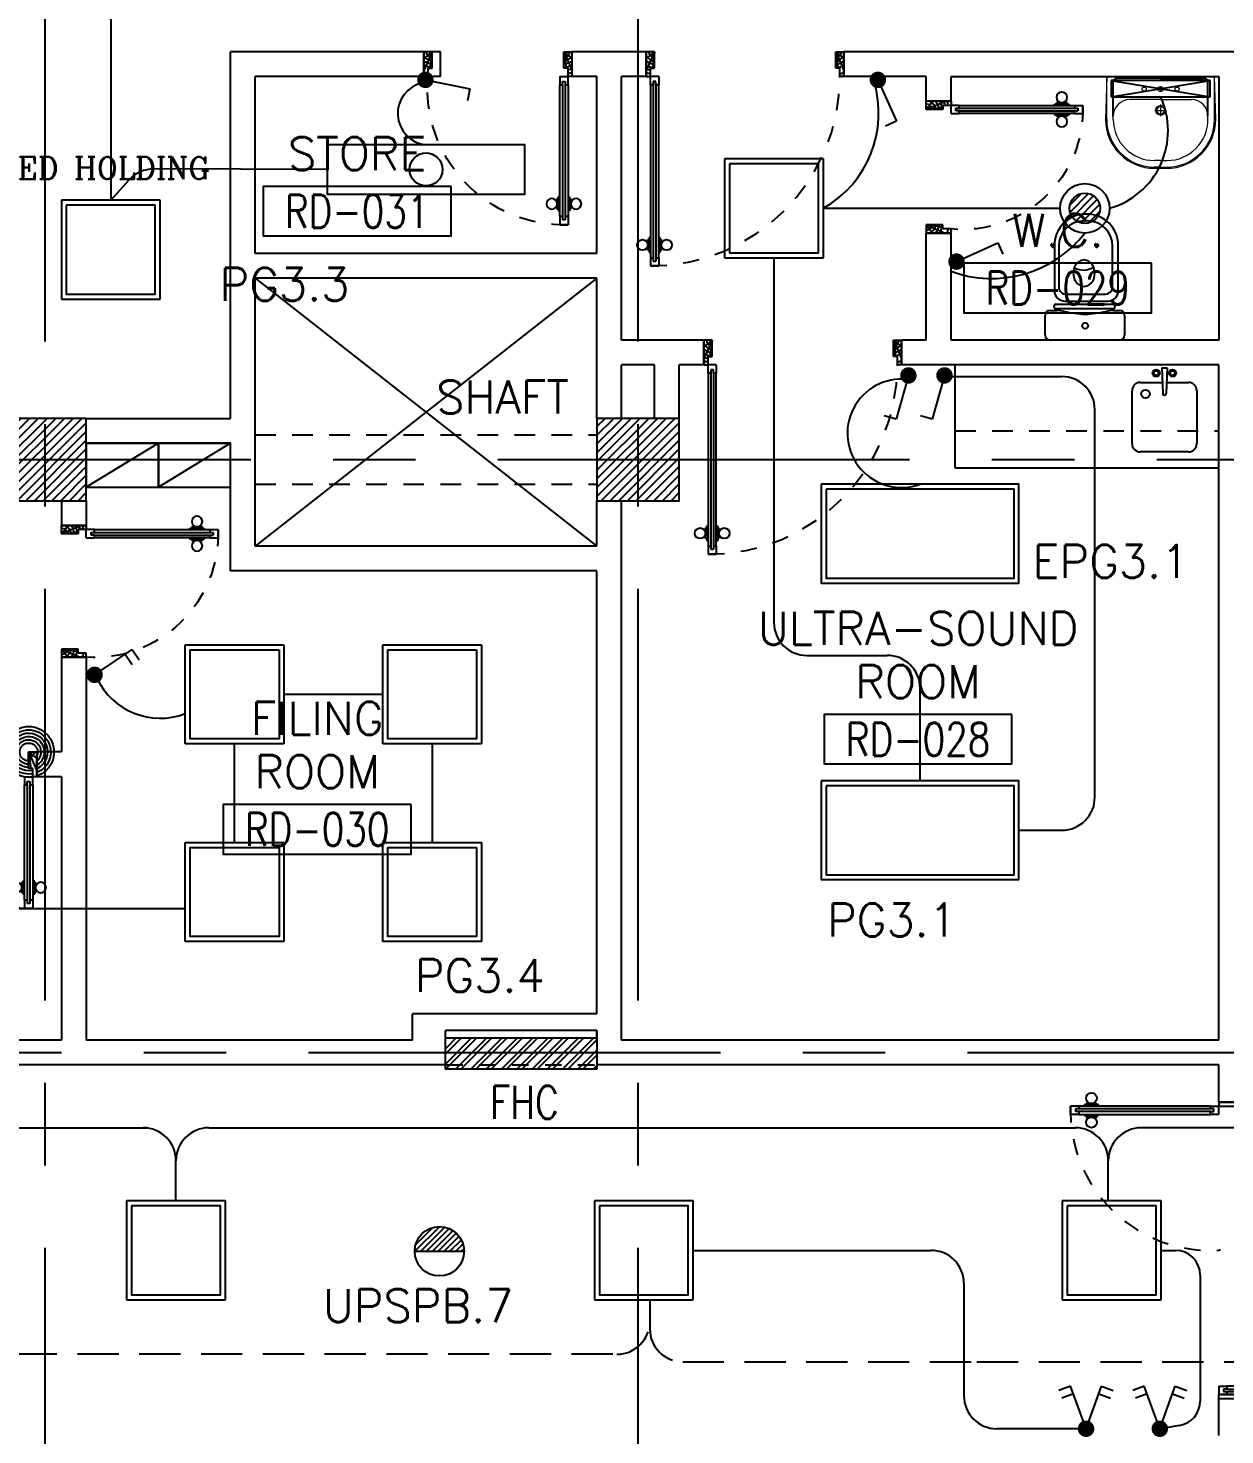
# Model space of a CAD drawing. Extents: x -10 to 91, y -4 to 87.
# Drawn here: x 27.84 to 35.11, y 52.99 to 61.52 of the extents above; entities that cross this region are included whole.
import ezdxf
from ezdxf.enums import TextEntityAlignment as Align

# ---------------------------------------------------------------- set-up
doc = ezdxf.new("R2010")
doc.units = 0
doc.header["$MEASUREMENT"] = 0
for name, pattern in [('CENTERX2', [4, 2.5, -0.5, 0.5, -0.5]), ('DASHED', [0.75, 0.5, -0.25]), ('HIDDEN', [0.375, 0.25, -0.125]), ('HIDDEN2', [0.1875, 0.125, -0.0625])]:
    doc.linetypes.add(name, pattern=pattern)
doc.layers.get('0').update_dxf_attribs({"linetype": 'CONTINUOUS'})
for name, color, linetype in [('AXES', 11, 'CENTERX2'), ('COL', 11, 'CONTINUOUS'), ('DIM', 11, 'CONTINUOUS'), ('DOOR', 11, 'CONTINUOUS'), ('E-CLINE', 2, 'CONTINUOUS'), ('E-HLINE', 2, 'HIDDEN'), ('E-LI', 4, 'CONTINUOUS'), ('E-LITE', 4, 'CONTINUOUS'), ('E-PANELBX', 3, 'CONTINUOUS'), ('E-SWITCH', 4, 'CONTINUOUS'), ('E-TRXT', 4, 'CONTINUOUS'), ('EL-LITE', 4, 'CONTINUOUS'), ('FHC', 11, 'CONTINUOUS'), ('FIX', 11, 'CONTINUOUS'), ('HAT', 11, 'CONTINUOUS'), ('HIDDEN', 11, 'HIDDEN2'), ('Locker', 11, 'CONTINUOUS'), ('ME-FIX', 11, 'CONTINUOUS'), ('RM-BOX', 11, 'CONTINUOUS'), ('RM-NAME', 11, 'CONTINUOUS'), ('RM-NO', 11, 'CONTINUOUS'), ('SHAFT', 11, 'CONTINUOUS'), ('SUNI-FUR', 11, 'CONTINUOUS'), ('WALL', 11, 'CONTINUOUS'), ('WIN', 11, 'CONTINUOUS')]:
    doc.layers.add(name, color=color, linetype=linetype)
doc.styles.add('ROMANC', font='romanc', dxfattribs={"height": 0.1})
doc.styles.add('ROMANS', font='ROMANS.shx', dxfattribs={"width": 0.6})

# ---------------------------------------------------------------- blocks, each defined once
blk = doc.blocks.new('RM1')
at = {"layer": 'RM-BOX'}
blk.add_lwpolyline([(569.9, -200), (-569.9, -200), (-569.9, -500), (569.9, -500)], close=True, dxfattribs=at)
at = {"layer": 'RM-NAME', "style": 'ROMANS'}
for tag, p in [('ROOMNAME1', (0, 323.8)), ('ROOMNAME2', (0, 0))]:
    blk.add_attdef(tag, text='', height=200, dxfattribs=at).set_placement(p, align=Align.MIDDLE)
at = {"layer": 'RM-NO', "style": 'ROMANS', "width": 0.8}
blk.add_attdef('ROOMNO', text='', height=200, dxfattribs=at).set_placement((0, -350), align=Align.MIDDLE)
blk = doc.blocks.new('*X125')
at = {"color": 0}
for p, q in [((39289.6, 55942), (39763.2, 56415.6)), ((39289.6, 55995), (39710.2, 56415.6)), ((39289.6, 56048.1), (39657.1, 56415.6)), ((39289.6, 56101.1), (39604.1, 56415.6)), ((39289.6, 56154.1), (39551.1, 56415.6)), ((39289.6, 56207.2), (39498, 56415.6)), ((39289.6, 56260.2), (39445, 56415.6)), ((39289.6, 56313.2), (39392, 56415.6)), ((39289.6, 56366.3), (39338.9, 56415.6)), ((39316.2, 55915.6), (39789.6, 56389)), ((39369.3, 55915.6), (39789.6, 56335.9)), ((39422.3, 55915.6), (39789.6, 56282.9)), ((39475.3, 55915.6), (39789.6, 56229.9)), ((39528.4, 55915.6), (39789.6, 56176.8)), ((39581.4, 55915.6), (39789.6, 56123.8)), ((39634.4, 55915.6), (39789.6, 56070.8)), ((39687.5, 55915.6), (39789.6, 56017.7)), ((39740.5, 55915.6), (39789.6, 55964.7))]:
    blk.add_line(p, q, dxfattribs=at)
blk = doc.blocks.new('COL50')
at = {"layer": 'COL'}
blk.add_lwpolyline([(-250, 250), (-250, -250), (250, -250), (250, 250)], close=True, dxfattribs=at)
blk = doc.blocks.new('DOOR90')
at = {"layer": 'DOOR', "color": 7, "linetype": 'ByBlock'}
for p, q in [((-150, 0), (0, 0)), ((-150, 0), (-150, -25)), ((0, -50), (-113.7, 0)), ((0, -50), (-40.1, 0)), ((0, -50), (0, 0)), ((-1000, -25), (-1050, -25)), ((-1050, -75), (-1050, -25)), ((-1050, -25), (-1050, -75)), ((-1000, -75), (-1050, -75)), ((-1000, -42), (-1020, -42)), ((-1020, -42), (-1020, -58)), ((-1000, -58), (-1020, -58)), ((-1000, -25), (-1000, -42)), ((-1000, -58), (-1000, -75)), ((-877.6, -17.8), (-967.6, -17.8)), ((-967.6, -25), (-967.6, -17.8)), ((-967.6, -75), (-967.6, -82.2)), ((-877.6, -82.2), (-967.6, -82.2)), ((-955, -8.8), (-890.2, -8.8)), ((-955, -17.8), (-955, -8.8)), ((-955, -17.8), (-890.2, -17.8)), ((-955, -82.2), (-890.2, -82.2)), ((-955, -82.2), (-955, -91.2)), ((-890.2, -17.8), (-890.2, -8.8)), ((-890.2, -82.2), (-890.2, -91.2)), ((-877.6, -25), (-877.6, -17.8)), ((-877.6, -75), (-877.6, -82.2)), ((-200, -25), (-150, -25)), ((-200, -42), (-200, -25)), ((-180, -42), (-200, -42)), ((-200, -58), (-180, -58)), ((-200, -75), (-200, -58)), ((-150, -75), (-200, -75)), ((-180, -58), (-180, -42)), ((-150, -25), (-100, -25)), ((-150, -75), (-150, -25)), ((-100, -25), (-100, -50)), ((0, -50), (-100, -36.6)), ((-100, -50), (0, -50)), ((-955, -91.2), (-890.2, -91.2)), ((0, -850), (-113.7, -900)), ((-100, -875), (-100, -850)), ((0, -850), (-100, -863.4)), ((-100, -850), (0, -850)), ((0, -850), (-40.1, -900)), ((0, -850), (0, -900)), ((-150, -875), (-100, -875)), ((-150, -900), (-150, -875)), ((-150, -900), (0, -900)), ((0, -900), (-150, -900))]:
    blk.add_line(p, q, dxfattribs=at)
at = {"layer": 'DOOR', "linetype": 'ByBlock'}
for p, q in [((-200, -25), (-1000, -25)), ((-200, -42), (-1000, -42)), ((-200, -58), (-1000, -58)), ((-1000, -75), (-200, -75))]:
    blk.add_line(p, q, dxfattribs=at)
at = {"layer": 'DOOR', "color": 7, "linetype": 'ByBlock'}
for centre in [(-922.6, 23.5), (-922.6, -123.5)]:
    blk.add_circle(centre, 32.4, dxfattribs=at)
for centre, radius, start, end in [((0, -50), 154.4, 161.10529, 166.28577), ((0, -50), 94.4, 148.01819, 180), ((0, -50), 134.4, 158.15985, 169.28002), ((0, -50), 114.4, 154.08384, 167.37743), ((0, -50), 74.4, 137.77643, 180), ((0, -50), 54.4, 113.20738, 180), ((0, -50), 34.4, 90, 180), ((0, -50), 14.4, 90, 180), ((0, -850), 94.4, 180, 211.98181), ((0, -850), 74.4, 180, 222.22357), ((0, -850), 54.4, 180, 246.79262), ((0, -850), 34.4, 180, 270), ((0, -850), 14.4, 180, 270), ((0, -850), 154.4, 193.71423, 198.89471), ((0, -850), 134.4, 190.71998, 201.84015)]:
    blk.add_arc(centre, radius, start, end, dxfattribs=at)
at = {"layer": 'DOOR', "linetype": 'HIDDEN', "ltscale": 0.5}
blk.add_arc((-222.2, -50), 828.2, 178.27012, 275.00304, dxfattribs=at)
blk = doc.blocks.new('A$C3CD36B94')
at = {"layer": 'DOOR', "color": 0, "linetype": 'ByBlock'}
for p, q in [((105.9, 950.4), (55.9, 950.4)), ((55.9, 800.4), (55.9, 950.4)), ((105.9, 850.4), (105.9, 950.4)), ((805.9, 950.4), (855.9, 950.4)), ((805.9, 850.4), (805.9, 950.4)), ((855.9, 800.4), (855.9, 950.4)), ((855.9, 950.4), (855.9, 800.4)), ((55.9, 800.4), (80.9, 800.4)), ((80.9, 850.4), (105.9, 850.4)), ((80.9, 800.4), (80.9, 850.4)), ((130.9, 800.4), (80.9, 800.4)), ((80.9, 750.4), (80.9, 800.4)), ((113.9, 770.4), (97.9, 770.4)), ((97.9, 770.4), (97.9, 750.4)), ((113.9, 750.4), (113.9, 770.4)), ((130.9, 800.4), (130.9, 750.4)), ((830.9, 850.4), (805.9, 850.4)), ((830.9, 800.4), (830.9, 850.4)), ((855.9, 800.4), (830.9, 800.4)), ((97.9, 750.4), (80.9, 750.4)), ((130.9, 750.4), (113.9, 750.4)), ((73.7, 172.8), (73.7, 82.8)), ((80.9, 172.8), (73.7, 172.8)), ((130.9, 172.8), (138.1, 172.8)), ((138.1, 172.8), (138.1, 82.8)), ((64.7, 95.4), (64.7, 160.2)), ((73.7, 160.2), (64.7, 160.2)), ((73.7, 95.4), (64.7, 95.4)), ((73.7, 95.4), (73.7, 160.2)), ((138.1, 95.4), (138.1, 160.2)), ((138.1, 160.2), (147.1, 160.2)), ((138.1, 95.4), (147.1, 95.4)), ((147.1, 95.4), (147.1, 160.2)), ((80.9, 82.8), (73.7, 82.8)), ((80.9, 50.4), (80.9, 0.4)), ((80.9, 50.4), (97.9, 50.4)), ((130.9, 0.4), (80.9, 0.4)), ((80.9, 0.4), (130.9, 0.4)), ((97.9, 50.4), (97.9, 30.4)), ((97.9, 30.4), (113.9, 30.4)), ((113.9, 50.4), (113.9, 30.4)), ((113.9, 50.4), (130.9, 50.4)), ((130.9, 82.8), (138.1, 82.8)), ((130.9, 50.4), (130.9, 0.4))]:
    blk.add_line(p, q, dxfattribs=at)
at = {"layer": 'DOOR', "color": 9, "linetype": 'ByBlock'}
for p, q in [((105.9, 950.4), (55.9, 910.3)), ((105.9, 950.4), (55.9, 836.7)), ((105.9, 950.4), (92.6, 850.4)), ((805.9, 950.4), (819.3, 850.4)), ((805.9, 950.4), (855.9, 836.7)), ((805.9, 950.4), (855.9, 910.3))]:
    blk.add_line(p, q, dxfattribs=at)
at = {"layer": 'DOOR', "linetype": 'ByBlock'}
for p, q in [((80.9, 750.4), (80.9, 50.4)), ((97.9, 750.4), (97.9, 50.4)), ((113.9, 750.4), (113.9, 50.4)), ((130.9, 50.4), (130.9, 750.4))]:
    blk.add_line(p, q, dxfattribs=at)
at = {"layer": 'DOOR', "color": 0, "linetype": 'ByBlock'}
for centre in [(32.4, 127.8), (179.5, 127.8)]:
    blk.add_circle(centre, 32.4, dxfattribs=at)
at = {"layer": 'DOOR', "color": 9, "linetype": 'ByBlock'}
for centre, radius, start, end in [((105.9, 950.4), 34.4, 180, 270), ((105.9, 950.4), 14.4, 180, 270), ((805.9, 950.4), 34.4, 270, 0), ((805.9, 950.4), 14.4, 270, 0), ((105.9, 950.4), 54.4, 203.20738, 270), ((105.9, 950.4), 74.4, 227.77643, 270), ((105.9, 950.4), 94.4, 238.01819, 270), ((805.9, 950.4), 54.4, 270, 336.79262), ((805.9, 950.4), 74.4, 270, 312.22357), ((805.9, 950.4), 94.4, 270, 301.98181), ((105.9, 950.4), 114.4, 244.08384, 257.37743), ((105.9, 950.4), 134.4, 248.15985, 259.28002), ((105.9, 950.4), 154.4, 251.10529, 256.28577), ((805.9, 950.4), 134.4, 280.71998, 291.84015), ((805.9, 950.4), 154.4, 283.71423, 288.89471)]:
    blk.add_arc(centre, radius, start, end, dxfattribs=at)
at = {"layer": 'DOOR', "linetype": 'HIDDEN', "ltscale": 0.5}
blk.add_arc((105.9, 728.6), 728.6, 268.03354, 5.66169, dxfattribs=at)
blk = doc.blocks.new('A$C09EF76E8')
at = {"layer": 'DOOR', "color": 0, "linetype": 'ByBlock'}
for p, q in [((776.6, 950), (726.6, 950)), ((726.6, 950), (776.6, 950)), ((726.6, 900), (726.6, 950)), ((776.6, 900), (776.6, 950)), ((719.4, 855), (710.4, 855)), ((710.4, 855), (710.4, 790.2)), ((726.6, 867.6), (719.4, 867.6)), ((719.4, 777.6), (719.4, 867.6)), ((719.4, 855), (719.4, 790.2)), ((743.6, 900), (726.6, 900)), ((759.6, 920), (743.6, 920)), ((743.6, 900), (743.6, 920)), ((759.6, 900), (759.6, 920)), ((776.6, 900), (759.6, 900)), ((776.6, 867.6), (783.8, 867.6)), ((783.8, 777.6), (783.8, 867.6)), ((783.8, 855), (792.8, 855)), ((783.8, 855), (783.8, 790.2)), ((792.8, 855), (792.8, 790.2)), ((719.4, 790.2), (710.4, 790.2)), ((726.6, 777.6), (719.4, 777.6)), ((776.6, 777.6), (783.8, 777.6)), ((783.8, 790.2), (792.8, 790.2)), ((726.6, 150), (726.6, 200)), ((726.6, 200), (743.6, 200)), ((743.6, 200), (743.6, 180)), ((743.6, 180), (759.6, 180)), ((759.6, 180), (759.6, 200)), ((759.6, 200), (776.6, 200)), ((776.6, 200), (776.6, 150)), ((1.6, 0), (1.6, 150)), ((1.6, 150), (26.6, 150)), ((1.6, 150), (1.6, 0)), ((26.6, 150), (26.6, 100)), ((26.6, 100), (51.6, 100)), ((51.6, 100), (51.6, 0)), ((726.6, 150), (776.6, 150)), ((776.6, 100), (751.6, 100)), ((751.6, 100), (751.6, 0)), ((776.6, 150), (776.6, 100)), ((801.6, 150), (776.6, 150)), ((801.6, 150), (801.6, 0)), ((51.6, 0), (1.6, 0)), ((751.6, 0), (801.6, 0))]:
    blk.add_line(p, q, dxfattribs=at)
at = {"layer": 'DOOR', "linetype": 'ByBlock'}
for p, q in [((726.6, 900), (726.6, 200)), ((743.6, 200), (743.6, 900)), ((759.6, 200), (759.6, 900)), ((776.6, 200), (776.6, 900)), ((801.6, 0), (801.6, 150))]:
    blk.add_line(p, q, dxfattribs=at)
at = {"layer": 'DOOR', "color": 9, "linetype": 'ByBlock'}
for p, q in [((51.6, 0), (1.6, 113.7)), ((51.6, 0), (38.2, 100)), ((751.6, 0), (801.6, 113.7)), ((751.6, 0), (764.9, 100)), ((51.6, 0), (1.6, 40.1)), ((751.6, 0), (801.6, 40.1))]:
    blk.add_line(p, q, dxfattribs=at)
at = {"layer": 'DOOR', "color": 0, "linetype": 'ByBlock'}
for centre in [(678.1, 822.6), (825.1, 822.6)]:
    blk.add_circle(centre, 32.4, dxfattribs=at)
at = {"layer": 'DOOR', "linetype": 'HIDDEN', "ltscale": 0.5}
blk.add_arc((751.6, 198.8), 751.6, 88.09382, 183.72494, dxfattribs=at)
at = {"layer": 'DOOR', "color": 9, "linetype": 'ByBlock'}
for centre, radius, start, end in [((51.6, 0), 154.4, 103.71423, 108.89471), ((51.6, 0), 134.4, 100.71998, 111.84015), ((51.6, 0), 94.4, 90, 121.98181), ((751.6, 0), 94.4, 58.01819, 90), ((751.6, 0), 134.4, 68.15985, 79.28002), ((751.6, 0), 114.4, 64.08384, 77.37743), ((751.6, 0), 154.4, 71.10529, 76.28577), ((51.6, 0), 74.4, 90, 132.22357), ((51.6, 0), 54.4, 90, 156.79262), ((51.6, 0), 34.4, 90, 180), ((51.6, 0), 14.4, 90, 180), ((751.6, 0), 74.4, 47.77643, 90), ((751.6, 0), 54.4, 23.20738, 90), ((751.6, 0), 34.4, 0, 90), ((751.6, 0), 14.4, 0, 90)]:
    blk.add_arc(centre, radius, start, end, dxfattribs=at)
blk = doc.blocks.new('DOOR100')
at = {"layer": 'DOOR', "color": 7, "linetype": 'ByBlock'}
for p, q in [((-75, 1250), (-75, 1300)), ((-75, 1300), (-25, 1300)), ((-25, 1300), (-75, 1300)), ((-25, 1250), (-25, 1300)), ((-91.2, 1205), (-91.2, 1140.2)), ((-82.2, 1205), (-91.2, 1205)), ((-82.2, 1127.6), (-82.2, 1217.6)), ((-75, 1217.6), (-82.2, 1217.6)), ((-82.2, 1205), (-82.2, 1140.2)), ((-58, 1250), (-75, 1250)), ((-58, 1250), (-58, 1270)), ((-42, 1270), (-58, 1270)), ((-42, 1250), (-42, 1270)), ((-25, 1250), (-42, 1250)), ((-25, 1217.6), (-17.8, 1217.6)), ((-17.8, 1127.6), (-17.8, 1217.6)), ((-17.8, 1205), (-17.8, 1140.2)), ((-17.8, 1205), (-8.8, 1205)), ((-8.8, 1205), (-8.8, 1140.2)), ((-82.2, 1140.2), (-91.2, 1140.2)), ((-75, 1127.6), (-82.2, 1127.6)), ((-25, 1127.6), (-17.8, 1127.6)), ((-17.8, 1140.2), (-8.8, 1140.2)), ((-75, 200), (-58, 200)), ((-75, 150), (-75, 200)), ((-58, 200), (-58, 180)), ((-58, 180), (-42, 180)), ((-42, 200), (-25, 200)), ((-42, 180), (-42, 200)), ((-25, 200), (-25, 150)), ((-1200, 0), (-1200, 150)), ((-1200, 150), (-1175, 150)), ((-1200, 150), (-1200, 0)), ((-1150, 0), (-1200, 113.7)), ((-1175, 150), (-1175, 100)), ((-1175, 100), (-1150, 100)), ((-1150, 0), (-1163.4, 100)), ((-1150, 100), (-1150, 0)), ((-75, 150), (-25, 150)), ((-50, 0), (0, 113.7)), ((-50, 100), (-50, 0)), ((-50, 0), (-36.6, 100)), ((-25, 100), (-50, 100)), ((0, 150), (-25, 150)), ((-25, 150), (-25, 100)), ((0, 0), (0, 150)), ((0, 150), (0, 0)), ((-1150, 0), (-1200, 40.1)), ((-1150, 0), (-1200, 0)), ((-50, 0), (0, 40.1)), ((-50, 0), (0, 0))]:
    blk.add_line(p, q, dxfattribs=at)
at = {"layer": 'DOOR', "linetype": 'ByBlock'}
for p, q in [((-75, 1250), (-75, 200)), ((-58, 200), (-58, 1250)), ((-42, 200), (-42, 1250)), ((-25, 200), (-25, 1250))]:
    blk.add_line(p, q, dxfattribs=at)
at = {"layer": 'DOOR', "color": 7, "linetype": 'ByBlock'}
for centre in [(-123.5, 1172.6), (23.5, 1172.6)]:
    blk.add_circle(centre, 32.4, dxfattribs=at)
at = {"layer": 'DOOR', "linetype": 'HIDDEN', "ltscale": 0.5}
blk.add_arc((-25, 150), 1150, 90, 180, dxfattribs=at)
at = {"layer": 'DOOR', "color": 7, "linetype": 'ByBlock'}
for centre, radius, start, end in [((-1150, 0), 154.4, 103.71423, 108.89471), ((-1150, 0), 134.4, 100.71998, 111.84015), ((-1150, 0), 94.4, 90, 121.98181), ((-50, 0), 94.4, 58.01819, 90), ((-50, 0), 134.4, 68.15985, 79.28002), ((-50, 0), 114.4, 64.08384, 77.37743), ((-50, 0), 154.4, 71.10529, 76.28577), ((-1150, 0), 74.4, 90, 132.22357), ((-1150, 0), 54.4, 90, 156.79262), ((-1150, 0), 34.4, 90, 180), ((-1150, 0), 14.4, 90, 180), ((-50, 0), 74.4, 47.77643, 90), ((-50, 0), 54.4, 23.20738, 90), ((-50, 0), 34.4, 0, 90), ((-50, 0), 14.4, 0, 90)]:
    blk.add_arc(centre, radius, start, end, dxfattribs=at)
blk = doc.blocks.new('A$C49F1192B')
at = {"layer": 'DOOR', "color": 0, "linetype": 'ByBlock', "xscale": -1, "rotation": 270}
blk.add_blockref('DOOR100', (0, 1200), dxfattribs=at)
blk = doc.blocks.new('2')
at = {"layer": 'SUNI-FUR', "linetype": 'Continuous'}
for p, q in [((0.0159, 0.7241), (-0.0034, 0.7241)), ((0.0137, 0.765), (0.0041, 0.765)), ((-0.1849, 0.576), (-0.1849, 0.2998)), ((-0.1587, 0.5702), (-0.1587, 0.3197)), ((0.1683, 0.3197), (0.1683, 0.5702)), ((0.2027, 0.2998), (0.2027, 0.576)), ((-0.0651, 0.438), (-0.0703, 0.4064)), ((-0.005, 0.4872), (-0.0292, 0.4813)), ((0.0193, 0.4813), (-0.005, 0.4872)), ((0.0603, 0.4064), (0.0551, 0.438)), ((-0.0703, 0.4064), (-0.0651, 0.3747)), ((0.0565, 0.3772), (0.0603, 0.4064)), ((-0.1129, 0.2792), (0.0084, 0.2792)), ((-0.0292, 0.3314), (-0.005, 0.3255)), ((-0.005, 0.3255), (0.0193, 0.3314)), ((0.0012, 0.2792), (0.1226, 0.2792)), ((0.0084, 0.2792), (0.0012, 0.2792)), ((-0.2113, 0.1798), (-0.1699, 0.1798)), ((-0.1863, 0.1994), (-0.1863, 0.2076)), ((-0.1763, 0.2176), (0.1724, 0.2176)), ((0.1724, 0.1894), (-0.1763, 0.1894)), ((-0.1219, 0.2368), (0.0089, 0.2368)), ((0.0089, 0.2368), (0.1397, 0.2368)), ((0.1743, 0.1798), (0.2113, 0.1798)), ((0.1743, 0.1798), (0.1743, 0.1798)), ((0.1824, 0.2076), (0.1824, 0.1994)), ((-0.2413, 0.03), (-0.2413, 0.1498)), ((0.2413, 0.1498), (0.2413, 0.03)), ((0.2113, 0), (-0.2113, 0))]:
    blk.add_line(p, q, dxfattribs=at)
blk.add_circle((0.0019, 0.0872), 0.0184, dxfattribs=at)
for centre, radius, start, end in [((0.0041, 0.576), 0.189, 90, 180), ((-0.0048, 0.5702), 0.1539, 90, 180), ((0.0137, 0.576), 0.189, 0, 90), ((0.0144, 0.5702), 0.1539, 0, 90), ((0.0126, 0.412), 0.082, 141.07583, 161.50405), ((-0.0074, 0.5367), 0.1117, 239.42337, 302.91619), ((0.0019, 0.4207), 0.0682, 117.15318, 141.07583), ((-0.0119, 0.4207), 0.0682, 38.92417, 62.84682), ((-0.0226, 0.412), 0.082, 18.49595, 38.92417), ((0.0126, 0.4007), 0.082, 198.49595, 218.92417), ((0.0019, 0.392), 0.0682, 218.92417, 242.84682), ((-0.0119, 0.392), 0.0682, 297.15318, 321.07583), ((-0.0289, 0.4058), 0.0901, 321.07583, 341.50405), ((-0.1219, 0.2998), 0.063, 180, 270), ((-0.1156, 0.3224), 0.0432, 183.51288, 273.51288), ((0.1252, 0.3224), 0.0432, 266.48712, 356.48712), ((0.1397, 0.2998), 0.063, 270, 0), ((-0.2113, 0.1498), 0.03, 90, 180), ((-0.1763, 0.2076), 0.01, 90, 180), ((-0.1763, 0.1994), 0.01, 180, 270), ((-0.2015, -0.2523), 0.4332, 79.75352, 85.81091), ((0.0746, 1.126), 0.9726, 258.19384, 265.73474), ((-0.0701, 1.126), 0.9726, 274.26526, 281.80616), ((0.2059, -0.2523), 0.4332, 94.18909, 100.24648), ((0.1724, 0.2076), 0.01, 0, 90), ((0.1724, 0.1994), 0.01, 270, 0), ((0.2113, 0.1498), 0.03, 0, 90), ((-0.2113, 0.03), 0.03, 180, 270), ((0.2113, 0.03), 0.03, 270, 0)]:
    blk.add_arc(centre, radius, start, end, dxfattribs=at)
blk = doc.blocks.new('LAV-003')
at = {"layer": 'FIX', "linetype": 'ByBlock'}
blk.add_line((-327.5, -25), (327.5, -25), dxfattribs=at)
at = {"layer": 'FIX', "linetype": 'Continuous', "lineweight": 20}
for p, q in [((-327.5, -285), (-327.5, -25)), ((327.5, -285), (327.5, -25)), ((0, -165), (-187.5, -165)), ((0, -165), (187.5, -165)), ((-287.5, -285), (-287.5, -265)), ((287.5, -285), (287.5, -265)), ((0, -535), (-37.5, -535)), ((0, -575), (-37.5, -575)), ((0, -535), (37.5, -535)), ((0, -575), (37.5, -575))]:
    blk.add_line(p, q, dxfattribs=at)
at = {"layer": 'FIX', "linetype": 'ByBlock', "ltscale": 0.3}
for p, q in [((-287.5, -265), (-287.5, -60)), ((0, -35), (-262.5, -35)), ((0, -35), (262.5, -35)), ((287.5, -265), (287.5, -60))]:
    blk.add_line(p, q, dxfattribs=at)
at = {"layer": 'FIX', "lineweight": 20}
for p, q in [((0, -85.4), (0, -116.5)), ((-15.6, -100.9), (15.5, -100.9))]:
    blk.add_line(p, q, dxfattribs=at)
at = {"layer": 'FIX', "linetype": 'DASHED', "lineweight": 20, "ltscale": 0.04}
for p, q in [((-35.7, -230.5), (36.6, -230.5)), ((0, -193.9), (0, -266.1))]:
    blk.add_line(p, q, dxfattribs=at)
at = {"layer": 'FIX', "linetype": 'Continuous', "lineweight": 20}
blk.add_lwpolyline([(294.8, -25), (0, -25), (-327.5, -25), (-334.5, -285, 0.414214), (-37.5, -582), (0, -582), (37.5, -582, 0.414214), (334.5, -285), (327.5, -25), (0, -25)], format="xyb", dxfattribs=at)
at = {"layer": 'FIX', "lineweight": 20}
for centre, radius in [((0, -100.9), 15.5), ((0.5, -230), 29.5), ((0.5, -230), 22.5)]:
    blk.add_circle(centre, radius, dxfattribs=at)
at = {"layer": 'FIX', "linetype": 'HIDDEN', "lineweight": 20, "ltscale": 0.05}
for centre in [(-100, -100.9), (100, -100.9)]:
    blk.add_circle(centre, 12.4, dxfattribs=at)
at = {"layer": 'FIX', "linetype": 'ByBlock', "ltscale": 0.3}
for centre, start, end in [((-262.5, -60), 90, 180), ((262.5, -60), 0, 90)]:
    blk.add_arc(centre, 25, start, end, dxfattribs=at)
at = {"layer": 'FIX', "linetype": 'Continuous', "lineweight": 20}
for centre, radius, start, end in [((-187.5, -265), 100, 90, 180), ((187.5, -265), 100, 0, 90), ((-37.5, -285), 290, 180, 270), ((-37.5, -285), 250, 180, 270), ((37.5, -285), 290, 270, 0), ((37.5, -285), 250, 270, 0)]:
    blk.add_arc(centre, radius, start, end, dxfattribs=at)
blk = doc.blocks.new('fe-door')
at = {"layer": 'DOOR', "color": 0, "linetype": 'ByBlock'}
for p, q in [((150, 1800), (0, 1800)), ((0, 1800), (0, 1775)), ((150, 1775), (150, 1800)), ((-900, 1775), (-900, 1725)), ((-900, 1725), (-900, 1775)), ((-850, 1775), (-900, 1775)), ((-850, 1725), (-900, 1725)), ((-870, 1758), (-870, 1742)), ((-850, 1758), (-870, 1758)), ((-850, 1742), (-870, 1742)), ((-850, 1775), (-850, 1758)), ((-850, 1742), (-850, 1725)), ((-817.6, 1775), (-817.6, 1782.2)), ((-727.6, 1782.2), (-817.6, 1782.2)), ((-817.6, 1725), (-817.6, 1717.8)), ((-727.6, 1717.8), (-817.6, 1717.8)), ((-805, 1782.2), (-805, 1791.2)), ((-805, 1791.2), (-740.2, 1791.2)), ((-805, 1782.2), (-740.2, 1782.2)), ((-805, 1717.8), (-805, 1708.8)), ((-805, 1717.8), (-740.2, 1717.8)), ((-805, 1708.8), (-740.2, 1708.8)), ((-740.2, 1782.2), (-740.2, 1791.2)), ((-740.2, 1717.8), (-740.2, 1708.8)), ((-727.6, 1775), (-727.6, 1782.2)), ((-727.6, 1725), (-727.6, 1717.8)), ((-50, 1758), (-50, 1775)), ((-50, 1775), (0, 1775)), ((-30, 1758), (-50, 1758)), ((-50, 1725), (-50, 1742)), ((-50, 1742), (-30, 1742)), ((0, 1725), (-50, 1725)), ((-30, 1742), (-30, 1758)), ((0, 1725), (0, 1775)), ((0, 1775), (150, 1775)), ((0, 75), (0, 25)), ((0, 75), (50, 75)), ((0, 0), (0, 25)), ((0, 25), (50, 25)), ((150, 25), (0, 25)), ((0, 0), (150, 0)), ((30, 58), (30, 42)), ((50, 58), (30, 58)), ((30, 42), (50, 42)), ((50, 75), (50, 58)), ((50, 42), (50, 25)), ((150, 25), (150, 0)), ((850, 58), (850, 75)), ((850, 75), (900, 75)), ((850, 58), (870, 58)), ((850, 25), (850, 42)), ((850, 42), (870, 42)), ((850, 25), (900, 25)), ((870, 42), (870, 58)), ((900, 25), (900, 75)), ((900, 75), (900, 25))]:
    blk.add_line(p, q, dxfattribs=at)
at = {"layer": 'DOOR', "linetype": 'ByBlock'}
for p, q in [((-50, 1775), (-850, 1775)), ((-50, 1758), (-850, 1758)), ((-50, 1742), (-850, 1742)), ((-850, 1725), (-50, 1725)), ((850, 75), (50, 75)), ((50, 58), (850, 58)), ((50, 42), (850, 42)), ((50, 25), (850, 25))]:
    blk.add_line(p, q, dxfattribs=at)
at = {"layer": 'DOOR', "color": 0, "linetype": 'ByBlock'}
for centre in [(-772.6, 1823.5), (-772.6, 1676.5)]:
    blk.add_circle(centre, 32.4, dxfattribs=at)
at = {"layer": 'DOOR', "linetype": 'HIDDEN', "ltscale": 0.5}
for centre, start, end in [((-49, 1750), 178.31738, 273.29648), ((49, 50), 358.31738, 93.29648)]:
    blk.add_arc(centre, 851.4, start, end, dxfattribs=at)
at = {"layer": 'WALL'}
for p, q in [((0, 1800), (150, 1800)), ((0, 0), (150, 0))]:
    blk.add_line(p, q, dxfattribs=at)
at = {"layer": 'WALL', "linetype": 'ByBlock'}
blk.add_line((0, 1800), (150, 1800), dxfattribs=at)
blk = doc.blocks.new('A$C347D0806')
at = {"layer": 'ME-FIX'}
for p, q in [((0.6265, 1.6002), (0.6265, 0)), ((0.1572, 1.4668), (0.4783, 1.4668)), ((0.1073, 1.2805), (0.1073, 1.4169)), ((0.5282, 1.4169), (0.5282, 1.124)), ((0.0191, 1.2545), (0.0191, 1.2865)), ((0.0191, 1.2865), (0.1744, 1.2805)), ((0.0191, 1.2545), (0.1744, 1.2605)), ((0.1073, 1.124), (0.1073, 1.2605)), ((0.4783, 1.0742), (0.1572, 1.0742)), ((0.6265, 0), (0, 0))]:
    blk.add_line(p, q, dxfattribs=at)
for centre, radius in [((0.0502, 1.3202), 0.0217), ((0.0502, 1.3202), 0.014), ((0.0502, 1.2207), 0.0217), ((0.0502, 1.2207), 0.014), ((0.1768, 1.156), 0.0255)]:
    blk.add_circle(centre, radius, dxfattribs=at)
for centre, radius, start, end in [((0.1572, 1.4169), 0.0499, 90, 180), ((0.4783, 1.4169), 0.0499, 0, 90), ((0.1744, 1.2705), 0.00997, 270, 90), ((0.1572, 1.124), 0.0499, 180, 270), ((0.4783, 1.124), 0.0499, 270, 0)]:
    blk.add_arc(centre, radius, start, end, dxfattribs=at)
blk = doc.blocks.new('L42')
at = {"layer": 'E-LITE'}
for p, q in [((0.3, 0.3), (-0.3, 0.3)), ((-0.3, 0.3), (-0.3, -0.3)), ((0.3, -0.3), (0.3, 0.3)), ((-0.3, -0.3), (0.3, -0.3))]:
    blk.add_line(p, q, dxfattribs=at)
at = {"layer": 'E-LITE', "color": 8}
blk.add_lwpolyline([(-0.27, 0.27), (-0.27, -0.27), (0.27, -0.27), (0.27, 0.27)], close=True, dxfattribs=at)
blk = doc.blocks.new('L44')
at = {"layer": 'E-LITE'}
blk.add_lwpolyline([(-0.6095, 0.3), (-0.6095, -0.3), (0.5905, -0.3), (0.5905, 0.3)], close=True, dxfattribs=at)
at = {"layer": 'E-LITE', "color": 8}
blk.add_lwpolyline([(-0.5795, 0.27), (-0.5795, -0.27), (0.5605, -0.27), (0.5605, 0.27)], close=True, dxfattribs=at)
blk = doc.blocks.new('*X182')
at = {"color": 0}
for p, q in [((21548.527, 18540.142), (21548.801, 18540.415)), ((21548.529, 18539.966), (21548.977, 18540.414)), ((21548.584, 18539.845), (21549.098, 18540.359)), ((21548.672, 18539.756), (21549.187, 18540.271)), ((21548.793, 18539.7), (21549.243, 18540.15)), ((21548.966, 18539.696), (21549.246, 18539.977))]:
    blk.add_line(p, q, dxfattribs=at)
blk = doc.blocks.new('SPOT')
at = {"layer": 'E-LITE'}
for radius in [0.6, 0.369]:
    blk.add_circle((0, 0), radius, dxfattribs=at)
at = {"layer": 'E-LITE', "color": 8}
blk.add_blockref('*X182', (-21548.886, -18540.056), dxfattribs=at)
blk = doc.blocks.new('MR20')
at = {"layer": 'E-LITE'}
for p, q in [((-300, 100), (-300, 0)), ((-300, 100), (-300, 0)), ((300, 0), (300, 100)), ((300, 0), (300, 100)), ((-300, 0), (300, 0)), ((-300, 0), (300, 0)), ((-300, 0), (300, 0)), ((-300, 0), (-300, 0)), ((300, 0), (300, 0))]:
    blk.add_line(p, q, dxfattribs=at)
at = {"layer": 'E-LITE', "color": 3}
blk.add_line((300, 100), (-300, 100), dxfattribs=at)
at = {"layer": 'E-LITE', "color": 8}
for p, q in [((300, 0), (-300, 100)), ((300, 100), (-300, 0))]:
    blk.add_line(p, q, dxfattribs=at)
blk = doc.blocks.new('2G2W')
for p, q in [((0, 0), (0.517, 0.188)), ((0.423, 0.154), (0.372, 0.295)), ((0.517, 0.188), (0.466, 0.329)), ((0, 0), (0.517, -0.188)), ((0.423, -0.154), (0.372, -0.295)), ((0.517, -0.188), (0.466, -0.329))]:
    blk.add_line(p, q)
at = {"const_width": 0.1}
blk.add_lwpolyline([(-0.05, 0, 1), (0.05, 0, 1)], format="xyb", close=True, dxfattribs=at)
blk = doc.blocks.new('2G1W')
for p, q in [((0, 0), (0.55, 0)), ((0.45, 0), (0.45, -0.15)), ((0.55, 0), (0.55, -0.15))]:
    blk.add_line(p, q)
at = {"const_width": 0.1}
blk.add_lwpolyline([(-0.05, 0, 1), (0.05, 0, 1)], format="xyb", close=True, dxfattribs=at)
blk = doc.blocks.new('1G1W')
for p, q in [((0, 0), (0.55, 0)), ((0.55, 0), (0.55, -0.15))]:
    blk.add_line(p, q)
at = {"const_width": 0.1}
blk.add_lwpolyline([(-0.05, 0, 1), (0.05, 0, 1)], format="xyb", close=True, dxfattribs=at)
blk = doc.blocks.new('EL')
at = {"layer": 'EL-LITE'}
h = blk.add_hatch(dxfattribs=at)
h.set_pattern_fill('ANSI31', color=4, scale=0.2, style=0)
h.set_pattern_definition([(45, (587.071197, 567.777136), (-0.0176776695, 0.0176776695), [])])
h.paths.add_polyline_path([(0.15, 0, 1), (-0.15, 0)])
at = {"layer": 'EL-LITE', "color": 4}
blk.add_line((-0.15, 0), (0.15, 0), dxfattribs=at)
blk.add_circle((0, 0), 0.15, dxfattribs=at)
blk = doc.blocks.new('FLS240')
at = {"layer": 'E-LI'}
blk.add_lwpolyline([(-0.6, 0.15), (-0.6, -0.15), (0.6, -0.15), (0.6, 0.15)], close=True, dxfattribs=at)
blk.add_circle((0, 0), 0.1, dxfattribs=at)

msp = doc.modelspace()

# ---------------------------------------------------------------- hatches: boundary and pattern name
at = {"layer": 'FHC', "linetype": 'ByBlock', "ltscale": 0.3}
h = msp.add_hatch(dxfattribs=at)
h.set_pattern_fill('ANSI32', color=11, scale=175, style=0)
h.set_pattern_definition([(44.999998, (-201.822276, 24.15441), (-0.046403885, 0.046403882), []), (44.999998, (-201.79134, 24.15441), (-0.046403885, 0.046403882), [])])
h.paths.add_polyline_path([(31.2939, 55.2054), (31.2939, 55.3954), (30.3739, 55.3954), (30.3739, 55.2054)])
h.paths.add_polyline_path([(30.1613, 54.7843), (30.1613, 55.2051), (30.4238, 55.2051), (30.4238, 54.7843)], flags=9)

# ---------------------------------------------------------------- linework, layer by layer
at = {"layer": 'AXES'}
for p, q in [((27.9439, 7.6211), (27.9439, 86.0986)), ((31.5439, 7.6211), (31.5439, 86.0986)), ((2.6925, 58.9054), (71.7839, 58.9054)), ((13.5439, 55.3054), (71.7839, 55.3054))]:
    msp.add_line(p, q, dxfattribs=at)
at = {"layer": 'E-CLINE', "color": 4}
for p, q in [((28.3427, 62.2799), (28.3427, 60.4799)), ((29.6564, 60.6662), (28.6032, 60.6692)), ((28.4542, 60.6033), (28.3427, 60.4799)), ((32.6689, 60.4304), (34.1064, 60.4304)), ((32.3689, 60.1304), (32.3689, 57.9165)), ((33.4281, 59.4092), (34.1169, 59.4092)), ((34.3169, 56.8554), (34.3169, 59.2092)), ((32.5689, 57.7165), (33.0564, 57.7165)), ((29.3939, 57.4804), (29.9939, 57.4804)), ((33.2564, 56.9554), (33.2564, 57.5165)), ((29.0939, 56.5804), (29.0939, 57.1804)), ((30.2939, 57.1804), (30.2939, 56.5804)), ((33.8564, 56.6554), (34.1169, 56.6554)), ((27.5064, 56.1804), (28.7939, 56.1804)), ((28.5608, 54.8475), (26.0554, 54.8475)), ((28.9385, 54.8488), (34.1988, 54.8488)), ((39.8867, 54.8488), (34.5988, 54.8488)), ((28.7385, 54.4051), (28.7385, 54.6488)), ((34.3988, 54.4051), (34.3988, 54.6488)), ((34.7192, 54.1051), (34.8065, 54.1051)), ((34.9565, 53.9551), (34.9565, 53.1903)), ((34.8314, 53.0424), (34.736, 53.0263))]:
    msp.add_line(p, q, dxfattribs=at)
for centre, radius, start, end in [((30.275, 61.0058), 0.1905, 102.05396, 264.39456), ((32.3369, 61.0097), 0.6677, 299.82224, 16.53131), ((34.2718, 60.9014), 0.4899, 285.95432, 24.81885), ((28.6026, 60.4692), 0.2, 89.8326, 137.90692), ((33.6918, 60.7193), 0.7151, 249.72222, 322.14534), ((33.1437, 59.0646), 0.3291, 83.95367, 290.0215), ((34.1169, 59.2092), 0.2, 0, 90), ((32.5689, 57.9165), 0.2, 180, 270), ((33.0564, 57.5165), 0.2, 0, 90), ((28.642, 57.7604), 0.4252, 205.46102, 290.93726), ((34.1169, 56.8554), 0.2, 270, 0), ((28.5385, 54.6488), 0.2, 0, 90), ((28.9385, 54.6488), 0.2, 90, 180), ((34.1988, 54.6488), 0.2, 0, 90), ((34.5988, 54.6488), 0.2, 90, 180), ((34.8065, 53.9551), 0.15, 0, 90), ((34.8065, 53.1903), 0.15, 279.56744, 0)]:
    msp.add_arc(centre, radius, start, end, dxfattribs=at)
at = {"layer": 'E-HLINE', "color": 4}
for p, q in [((31.6153, 53.8051), (31.6153, 53.6278)), ((31.3907, 53.4749), (23.7804, 53.4749)), ((31.8153, 53.4278), (33.6013, 53.4278)), ((33.6013, 53.4278), (35.371, 53.4278))]:
    msp.add_line(p, q, dxfattribs=at)
for centre, start, end in [((31.4153, 53.6743), 270, 0), ((31.8153, 53.6278), 180, 270)]:
    msp.add_arc(centre, 0.2, start, end, dxfattribs=at)
at = {"layer": 'E-LITE', "color": 4}
msp.add_line((31.2939, 55.3804), (31.2939, 55.3804), dxfattribs=at)
at = {"layer": 'E-PANELBX'}
for p, q in [((28.6314, 59.0054), (28.1939, 58.7375)), ((29.0689, 59.0054), (28.6314, 58.7375))]:
    msp.add_line(p, q, dxfattribs=at)
for points in [[(28.1939, 58.7375), (28.6314, 58.7375), (28.6314, 59.0054), (28.1939, 59.0054)], [(28.6314, 58.7375), (29.0689, 58.7375), (29.0689, 59.0054), (28.6314, 59.0054)]]:
    msp.add_lwpolyline(points, close=True, dxfattribs=at)
at = {"layer": 'E-SWITCH', "color": 4}
for p, q in [((31.8788, 54.1051), (33.3219, 54.1051)), ((33.5219, 53.9051), (33.5219, 53.2222)), ((34.2388, 53.0222), (33.7219, 53.0222))]:
    msp.add_line(p, q, dxfattribs=at)
for centre, start, end in [((33.3219, 53.9051), 0, 90), ((33.7219, 53.2222), 180, 270)]:
    msp.add_arc(centre, 0.2, start, end, dxfattribs=at)
at = {"layer": 'FHC', "linetype": 'ByBlock', "ltscale": 0.3}
for p, q in [((30.3739, 55.3954), (31.2939, 55.3954)), ((30.3739, 55.2054), (30.3739, 55.3954)), ((31.2939, 55.3954), (31.2939, 55.2054)), ((31.2939, 55.2054), (30.3739, 55.2054))]:
    msp.add_line(p, q, dxfattribs=at)
at = {"layer": 'HIDDEN', "color": 251}
for p, q in [((29.2189, 59.0554), (31.2939, 59.0554)), ((29.2189, 58.7554), (31.2939, 58.7554))]:
    msp.add_line(p, q, dxfattribs=at)
at = {"layer": 'Locker'}
for p, q in [((29.2189, 60.0054), (31.2939, 58.3804)), ((31.2939, 60.0054), (29.2189, 58.3804))]:
    msp.add_line(p, q, dxfattribs=at)
at = {"layer": 'ME-FIX', "linetype": 'HIDDEN2'}
msp.add_line((33.4687, 59.0804), (35.0689, 59.0804), dxfattribs=at)
at = {"layer": 'WALL'}
for p, q in [((30.3439, 61.3804), (29.0689, 61.3804)), ((29.0689, 59.1554), (29.0689, 61.3804)), ((30.3439, 61.2304), (30.3439, 61.3804)), ((31.5939, 61.3804), (31.1439, 61.3804)), ((31.1439, 61.2304), (31.1439, 61.3804)), ((31.5939, 61.2304), (31.5939, 61.3804)), ((37.4939, 61.3804), (32.7939, 61.3804)), ((32.7939, 61.2304), (32.7939, 61.3804)), ((32.7939, 61.2304), (32.7939, 61.3804)), ((29.2189, 60.1554), (29.2189, 61.2304)), ((30.3439, 61.2304), (29.2189, 61.2304)), ((31.2939, 61.2304), (31.1439, 61.2304)), ((31.2939, 60.1554), (31.2939, 61.2304)), ((31.5939, 61.2304), (31.4439, 61.2304)), ((31.4439, 59.6304), (31.4439, 61.2304)), ((33.2939, 61.2304), (32.7939, 61.2304)), ((33.2939, 61.0804), (33.2939, 61.2304)), ((33.4439, 61.0804), (33.4439, 61.2304)), ((33.4439, 61.2304), (35.0689, 61.2304)), ((35.0689, 61.2304), (35.0689, 59.6304)), ((33.4439, 61.0804), (33.2939, 61.0804)), ((33.4439, 61.0804), (33.2939, 61.0804)), ((33.4439, 60.2804), (33.2939, 60.2804)), ((33.2939, 59.6304), (33.2939, 60.2804)), ((33.4439, 60.2804), (33.2939, 60.2804)), ((33.4439, 59.6304), (33.4439, 60.2804)), ((31.2939, 60.1554), (29.2189, 60.1554)), ((31.2939, 60.0054), (29.2189, 60.0054)), ((29.2189, 58.3804), (29.2189, 60.0054)), ((31.2939, 59.1554), (31.2939, 60.0054)), ((31.9439, 59.6304), (31.4439, 59.6304)), ((31.9439, 59.4804), (31.9439, 59.6304)), ((33.1439, 59.4804), (33.1439, 59.6304)), ((33.2939, 59.6304), (33.1439, 59.6304)), ((35.0689, 59.6304), (33.4439, 59.6304)), ((31.4439, 59.1554), (31.4439, 59.4804)), ((31.6439, 59.4804), (31.4439, 59.4804)), ((31.6439, 59.1554), (31.6439, 59.4804)), ((31.9439, 59.4804), (31.7939, 59.4804)), ((31.7939, 59.1554), (31.7939, 59.4804)), ((35.0689, 59.4804), (33.1439, 59.4804)), ((35.0689, 55.3804), (35.0689, 59.4804)), ((28.1939, 59.1554), (29.0689, 59.1554)), ((28.1939, 59.0054), (29.0689, 59.0054)), ((29.0689, 58.2304), (29.0689, 59.0054)), ((28.0439, 58.6554), (28.0439, 58.5053)), ((28.1939, 58.6554), (28.1939, 58.5053)), ((31.2939, 58.3804), (31.2939, 58.6554)), ((31.4439, 55.3804), (31.4439, 58.6554)), ((28.0439, 58.5053), (28.1939, 58.5053)), ((31.2939, 58.3804), (29.2189, 58.3804)), ((31.2939, 58.2304), (29.0689, 58.2304)), ((31.2939, 55.5404), (31.2939, 58.2304)), ((28.0439, 57.7053), (28.1939, 57.7053)), ((28.0439, 57.7053), (28.0439, 57.1304)), ((28.1939, 57.7053), (28.1939, 55.3804)), ((28.0439, 57.1304), (27.8939, 57.1304)), ((27.8939, 57.1304), (27.8939, 56.9804)), ((28.0439, 56.9804), (27.8939, 56.9804)), ((28.0439, 56.9804), (28.0439, 55.3804)), ((31.2939, 55.5404), (30.1739, 55.5404)), ((30.1739, 55.3804), (30.1739, 55.5404)), ((30.3739, 55.4304), (30.3739, 55.4404)), ((31.2939, 55.4404), (30.3739, 55.4404)), ((30.3739, 55.2304), (30.3739, 55.4404)), ((31.2939, 55.3804), (31.2939, 55.4404)), ((31.2939, 55.4404), (31.2939, 55.2304)), ((28.0439, 55.3804), (26.3689, 55.3804)), ((30.1739, 55.3804), (28.1939, 55.3804)), ((35.0689, 55.3804), (31.4439, 55.3804)), ((30.3739, 55.2304), (23.0689, 55.2304)), ((35.0689, 55.2304), (31.2939, 55.2304)), ((35.0689, 55.0054), (35.0689, 55.2304)), ((35.0689, 55.0054), (35.2189, 55.0054)), ((35.0689, 53.2054), (35.2189, 53.2054)), ((35.0689, 52.9804), (35.0689, 53.2054))]:
    msp.add_line(p, q, dxfattribs=at)
at = {"layer": 'WALL', "color": 250, "linetype": 'HIDDEN', "ltscale": 0.25}
msp.add_line((30.379, 55.2304), (31.2892, 55.2304), dxfattribs=at)

# ---------------------------------------------------------------- block references
at = {"layer": 'COL', "xscale": 0.001000000047497451, "yscale": 0.0009999999892897904, "zscale": 0.001}
for p in [(27.9439, 58.9054), (31.5439, 58.9054)]:
    msp.add_blockref('COL50', p, dxfattribs=at)
at = {"layer": 'DIM', "xscale": 0.001000000047497451, "yscale": 0.0009999999892897904, "zscale": 0.001}
msp.add_blockref('fe-door', (35.0689, 53.2054), dxfattribs=at)
at = {"layer": 'DOOR', "color": 0, "yscale": 0.0009999999892897904, "zscale": 0.001}
for name, p, xscale, rotation in [('DOOR90', (31.1439, 61.3804), -0.0009999999892897904, 270), ('A$C49F1192B', (32.7939, 61.3804), -0.0009999999892897904, 90), ('A$C3CD36B94', (34.2443, 61.1364), -0.0009999999892897904, 90), ('A$C49F1192B', (33.1439, 59.6304), -0.0009999999892897904, 90), ('A$C09EF76E8', (28.0439, 57.7037), -0.0009999999892897904, 270), ('A$C09EF76E8', (27.0923, 57.1304), -0.001000000047497451, 180)]:
    msp.add_blockref(name, p, dxfattribs=dict(at, xscale=xscale, rotation=rotation))
at = {"layer": 'E-LITE', "color": 4, "xscale": 0.0009999999892897904, "yscale": 0.0009999999892897904, "zscale": 0.001, "rotation": 180}
msp.add_blockref('MR20', (34.7164, 61.2071), dxfattribs=at)
at = {"layer": 'E-LITE'}
for name, p in [('FLS240', (30.2564, 60.6662)), ('EL', (30.338, 54.0995))]:
    msp.add_blockref(name, p, dxfattribs=at)
at = {"layer": 'E-LITE', "color": 4}
for name, p in [('L42', (32.3689, 60.4304)), ('L42', (28.3427, 60.1799)), ('L44', (33.2659, 58.4554)), ('L44', (33.2659, 56.6554)), ('L42', (28.7385, 54.1051)), ('L42', (31.5788, 54.1051)), ('L42', (34.4192, 54.1051))]:
    msp.add_blockref(name, p, dxfattribs=at)
at = {"layer": 'E-LITE', "color": 4, "xscale": 0.25, "yscale": 0.25, "zscale": 0.25}
msp.add_blockref('SPOT', (34.2564, 60.4304), dxfattribs=at)
at = {"layer": 'E-LITE', "color": 4, "xscale": -1}
for p in [(29.0939, 57.4804), (30.2939, 57.4804), (29.0939, 56.2804), (30.2939, 56.2804)]:
    msp.add_blockref('L42', p, dxfattribs=at)
at = {"layer": 'E-SWITCH', "color": 4, "xscale": 0.5, "yscale": 0.5, "zscale": 0.5}
for name, p, rotation in [('1G1W', (30.2526, 61.21), 348.596837525471), ('1G1W', (32.9997, 61.21), 294.4186456541567), ('1G1W', (33.4772, 60.1068), 24.41864565415663), ('1G1W', (33.1852, 59.416), 254.3154909438517), ('1G1W', (33.4041, 59.416), 254.3154909438517), ('2G1W', (28.2442, 57.5984), 33.95178057839932), ('2G2W', (34.2638, 53.0222), 90), ('2G2W', (34.7114, 53.0222), 90)]:
    msp.add_blockref(name, p, dxfattribs=dict(at, rotation=rotation))
at = {"layer": 'HAT', "xscale": 0.001000000047497451, "yscale": 0.0009999999892897904, "zscale": 0.001}
for p, values in [((29.8386, 60.7627), {'ROOMNO': 'RD-031', 'ROOMNAME2': 'STORE'}), ((34.092, 60.2965), {'ROOMNO': 'RD-029', 'ROOMNAME2': 'W.C.'}), ((33.2439, 57.5573), {'ROOMNO': 'RD-028', 'ROOMNAME2': 'ROOM', 'ROOMNAME1': 'ULTRA-SOUND'}), ((29.5958, 57.0107), {'ROOMNO': 'RD-030', 'ROOMNAME2': 'ROOM', 'ROOMNAME1': 'FILING'})]:
    msp.add_blockref('RM1', p, dxfattribs=at).add_auto_attribs(values)
for p in [(-11.5957, 2.7398), (-7.9957, 2.7398)]:
    msp.add_blockref('*X125', p, dxfattribs=at)
at = {"layer": 'Locker', "rotation": 270}
msp.add_blockref('A$C347D0806', (33.4687, 59.4804), dxfattribs=at)
at = {"layer": 'SUNI-FUR'}
msp.add_blockref('2', (34.2564, 59.6304), dxfattribs=at)
at = {"layer": 'WALL', "xscale": 0.001000000047497451, "yscale": 0.0009999999892897904, "zscale": 0.001}
msp.add_blockref('LAV-003', (34.7164, 61.2554), dxfattribs=at)

# ---------------------------------------------------------------- texts
at = {"layer": 'E-TRXT', "color": 4, "style": 'ROMANS'}
for s, p in [('PG3.3', (29.0036, 59.8689)), ('EPG3.1', (33.9394, 58.1872)), ('PG3.1', (32.6914, 56.0107)), ('PG3.4', (30.189, 55.6734)), ('UPSPB.7', (29.6298, 53.6688))]:
    msp.add_text(s, height=0.2, dxfattribs=at).set_placement(p)
at = {"layer": 'RM-NAME', "style": 'ROMANS'}
msp.add_text('SHAFT', height=0.2, dxfattribs=at).set_placement((30.7216, 59.2851), align=Align.MIDDLE)
at = {"layer": 'SHAFT', "style": 'ROMANS', "width": 0.8}
msp.add_text('FHC', height=0.2, dxfattribs=at).set_placement((30.6446, 54.903))
at = {"layer": 'WIN', "style": 'ROMANC'}
msp.add_text('BED HOLDING', height=0.135, dxfattribs=at).set_placement((28.2985, 60.6745), align=Align.MIDDLE)

doc.saveas('drawing.dxf')
